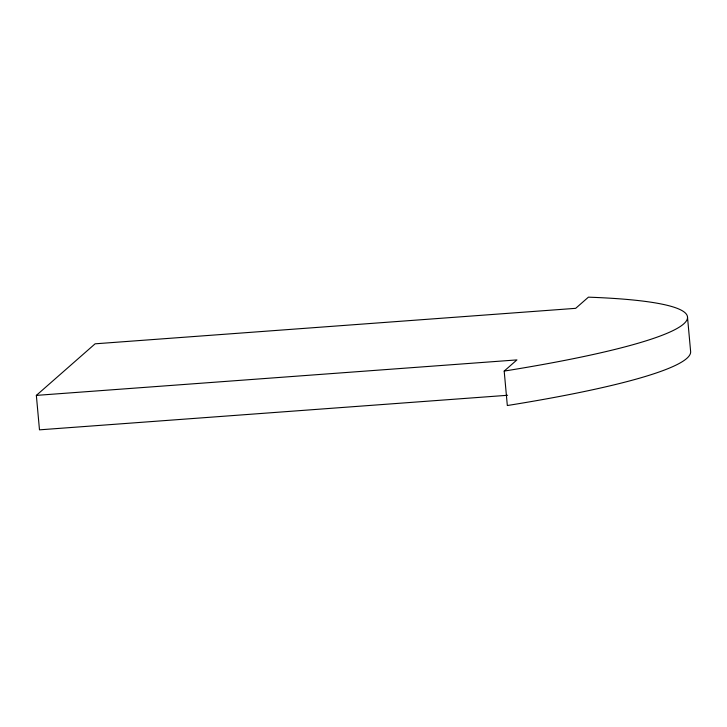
<?xml version="1.0" encoding="UTF-8"?>
<svg xmlns="http://www.w3.org/2000/svg" width="727" height="727" viewBox="0 0 727 727"><rect width="100%" height="100%" fill="white"/><g stroke="black" fill="none" stroke-linecap="round" stroke-linejoin="round"><path stroke-width="1.09" d="M507.619 395.279L39.485 429.839L36.35 395.388L95.11 343.816L575.684 308.33L588.416 297.161A391.499 43.638 -5.2 0 1 504.193 371.079L507.328 405.53A391.499 43.638 -5.2 0 0 690.65 351.75L687.515 317.29M504.193 371.079L516.924 359.901L36.35 395.388"/></g></svg>
